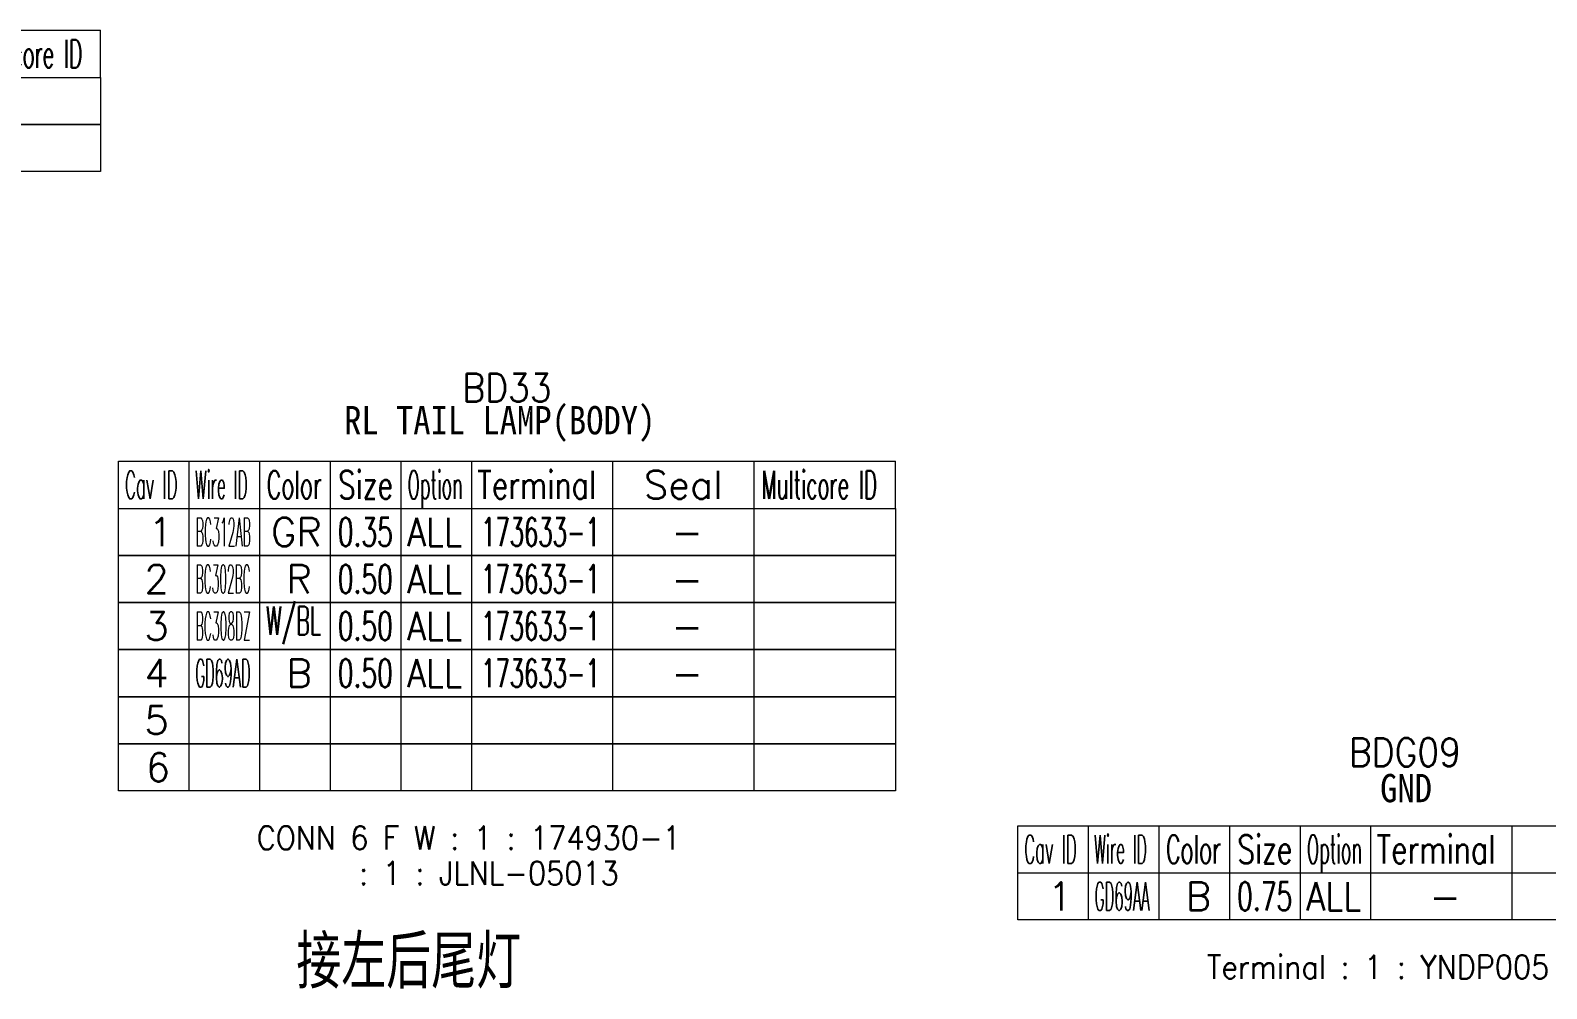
# Model space of a CAD drawing. Header units: inches. Extents: x 47316 to 59086, y 3141 to 11743.
# Drawn here: x 53417.6 to 53578.6, y 5930.5 to 6032.3 of the extents above; entities that cross this region are included whole.
import ezdxf

# ---------------------------------------------------------------- set-up
doc = ezdxf.new("R2010")
doc.units = ezdxf.units.IN
doc.header["$MEASUREMENT"] = 0
doc.styles.add('MtX_FangSong_GB2312', font='')
doc.styles.get("Standard").update_dxf_attribs({"font": ''})
doc.styles.get('MtX_FangSong_GB2312').set_extended_font_data('FangSong_GB2312')
doc.styles.get('Standard').set_extended_font_data('SimSun')

msp = doc.modelspace()

# ---------------------------------------------------------------- linework, layer by layer
at = {"color": 0, "linetype": 'Continuous', "lineweight": 15}
for p, q in [((53342.52, 6032.35), (53425.02, 6032.35)), ((53342.52, 6027.35), (53425.02, 6027.35)), ((53426.93, 5986.56), (53509.43, 5986.56)), ((53426.93, 5981.56), (53426.93, 5986.56)), ((53426.93, 5981.56), (53509.43, 5981.56)), ((53522.44, 5947.85), (53604.94, 5947.85)), ((53522.44, 5942.85), (53522.44, 5947.85)), ((53522.44, 5942.85), (53604.94, 5942.85))]:
    msp.add_line(p, q, dxfattribs=at)
at = {"color": 7, "linetype": 'Continuous', "lineweight": 15}
for p, q in [((53425.02, 6027.35), (53425.02, 6032.35)), ((53434.43, 5981.56), (53434.43, 5986.56)), ((53441.93, 5981.56), (53441.93, 5986.56)), ((53449.43, 5981.56), (53449.43, 5986.56)), ((53456.93, 5981.56), (53456.93, 5986.56)), ((53464.43, 5981.56), (53464.43, 5986.56)), ((53479.43, 5981.56), (53479.43, 5986.56)), ((53494.43, 5981.56), (53494.43, 5986.56)), ((53509.43, 5981.56), (53509.43, 5986.56)), ((53529.94, 5942.85), (53529.94, 5947.85)), ((53537.44, 5942.85), (53537.44, 5947.85)), ((53544.94, 5942.85), (53544.94, 5947.85)), ((53552.44, 5942.85), (53552.44, 5947.85)), ((53559.94, 5942.85), (53559.94, 5947.85)), ((53574.94, 5942.85), (53574.94, 5947.85))]:
    msp.add_line(p, q, dxfattribs=at)
at = {"color": 102, "linetype": 'Continuous', "lineweight": 15}
for p, q in [((53434.43, 5976.56), (53434.43, 5981.56)), ((53441.93, 5976.56), (53441.93, 5981.56)), ((53449.43, 5976.56), (53449.43, 5981.56)), ((53456.93, 5976.56), (53456.93, 5981.56)), ((53464.43, 5976.56), (53464.43, 5981.56)), ((53479.43, 5976.56), (53479.43, 5981.56)), ((53494.43, 5976.56), (53494.43, 5981.56)), ((53434.43, 5971.56), (53434.43, 5976.56)), ((53441.93, 5971.56), (53441.93, 5976.56)), ((53449.43, 5971.56), (53449.43, 5976.56)), ((53456.93, 5971.56), (53456.93, 5976.56)), ((53464.43, 5971.56), (53464.43, 5976.56)), ((53479.43, 5971.56), (53479.43, 5976.56)), ((53494.43, 5971.56), (53494.43, 5976.56)), ((53434.43, 5966.56), (53434.43, 5971.56)), ((53441.93, 5966.56), (53441.93, 5971.56)), ((53449.43, 5966.56), (53449.43, 5971.56)), ((53456.93, 5966.56), (53456.93, 5971.56)), ((53464.43, 5966.56), (53464.43, 5971.56)), ((53479.43, 5966.56), (53479.43, 5971.56)), ((53494.43, 5966.56), (53494.43, 5971.56)), ((53434.43, 5961.56), (53434.43, 5966.56)), ((53441.93, 5961.56), (53441.93, 5966.56)), ((53449.43, 5961.56), (53449.43, 5966.56)), ((53456.93, 5961.56), (53456.93, 5966.56)), ((53464.43, 5961.56), (53464.43, 5966.56)), ((53479.43, 5961.56), (53479.43, 5966.56)), ((53494.43, 5961.56), (53494.43, 5966.56)), ((53434.43, 5956.56), (53434.43, 5961.56)), ((53441.93, 5956.56), (53441.93, 5961.56)), ((53449.43, 5956.56), (53449.43, 5961.56)), ((53456.93, 5956.56), (53456.93, 5961.56)), ((53464.43, 5956.56), (53464.43, 5961.56)), ((53479.43, 5956.56), (53479.43, 5961.56)), ((53494.43, 5956.56), (53494.43, 5961.56)), ((53434.43, 5951.56), (53434.43, 5956.56)), ((53441.93, 5951.56), (53441.93, 5956.56)), ((53449.43, 5951.56), (53449.43, 5956.56)), ((53456.93, 5951.56), (53456.93, 5956.56)), ((53464.43, 5951.56), (53464.43, 5956.56)), ((53479.43, 5951.56), (53479.43, 5956.56)), ((53494.43, 5951.56), (53494.43, 5956.56)), ((53529.94, 5937.85), (53529.94, 5942.85)), ((53537.44, 5937.85), (53537.44, 5942.85)), ((53544.94, 5937.85), (53544.94, 5942.85)), ((53552.44, 5937.85), (53552.44, 5942.85)), ((53559.94, 5937.85), (53559.94, 5942.85)), ((53574.94, 5937.85), (53574.94, 5942.85))]:
    msp.add_line(p, q, dxfattribs=at)
at = {"color": 0, "linetype": 'Continuous', "lineweight": 15}
for points in [[(53342.52, 6022.35), (53342.52, 6027.35), (53425.02, 6027.35), (53425.02, 6022.35)], [(53342.52, 6017.35), (53342.52, 6022.35), (53425.02, 6022.35), (53425.02, 6017.35)], [(53426.93, 5976.56), (53426.93, 5981.56), (53509.43, 5981.56), (53509.43, 5976.56)], [(53426.93, 5971.56), (53426.93, 5976.56), (53509.43, 5976.56), (53509.43, 5971.56)], [(53426.93, 5966.56), (53426.93, 5971.56), (53509.43, 5971.56), (53509.43, 5966.56)], [(53426.93, 5961.56), (53426.93, 5966.56), (53509.43, 5966.56), (53509.43, 5961.56)], [(53426.93, 5956.56), (53426.93, 5961.56), (53509.43, 5961.56), (53509.43, 5956.56)], [(53426.93, 5951.56), (53426.93, 5956.56), (53509.43, 5956.56), (53509.43, 5951.56)], [(53522.44, 5937.85), (53522.44, 5942.85), (53604.94, 5942.85), (53604.94, 5937.85)]]:
    msp.add_lwpolyline(points, close=True, dxfattribs=at)

# ---------------------------------------------------------------- texts
at = {"color": 0, "style": 'MtX_FangSong_GB2312', "width": 0.7}
msp.add_text('接左后尾灯', height=5, dxfattribs=at).set_placement((53445.81, 5931.1))
at = {"color": 7, "linetype": 'Continuous', "lineweight": 15, "char_height": 3, "attachment_point": 1}
for s, insert, width in [('\\Fromans.shx;\\W0.5185185185;\\T1.0000000000;\\o\\lMulticore ID', (53410.81, 6031.35), 14), ('\\Fromans.shx;\\W0.4292452830;\\T1.0000000000;\\o\\lCav ID', (53427.62, 5985.56), 6.5), ('\\Fromans.shx;\\W0.4026548673;\\T1.0000000000;\\o\\lWire ID', (53435.05, 5985.56), 6.5), ('\\Fromans.shx;\\W0.5687500000;\\T1.0000000000;\\o\\lColor', (53442.68, 5985.56), 6.5), ('\\Fromans.shx;\\W0.7222222222;\\T1.0000000000;\\o\\lSize', (53450.24, 5985.56), 6.5), ('\\Fromans.shx;\\W0.4595959596;\\T1.0000000000;\\o\\lOption', (53457.63, 5985.56), 6.5), ('\\Fromans.shx;\\W0.7480916031;\\T1.0000000000;\\o\\lTerminal', (53465.04, 5985.56), 14), ('\\Fromans.shx;\\W1.0000000000;\\T1.0000000000;\\o\\lSeal', (53482.72, 5985.56), 9.2857), ('\\Fromans.shx;\\W0.5185185185;\\T1.0000000000;\\o\\lMulticore ID', (53495.23, 5985.56), 14), ('\\Fromans.shx;\\W1.0000000000;\\T1.0000000000;\\o\\l1', (53430.11, 5980.56), 2.8571), ('\\Fromans.shx;\\W1.0000000000;\\T1.0000000000;\\o\\l2', (53429.68, 5975.56), 2.8571), ('\\Fromans.shx;\\W1.0000000000;\\T1.0000000000;\\o\\l3', (53429.68, 5970.56), 2.8571), ('\\Fromans.shx;\\W1.0000000000;\\T1.0000000000;\\o\\l4', (53429.68, 5965.56), 2.8571), ('\\Fromans.shx;\\W1.0000000000;\\T1.0000000000;\\o\\l5', (53429.68, 5960.56), 2.8571), ('\\Fromans.shx;\\W1.0000000000;\\T1.0000000000;\\o\\l6', (53429.83, 5955.56), 2.8571), ('\\Fromans.shx;\\W0.4292452830;\\T1.0000000000;\\o\\lCav ID', (53523.12, 5946.85), 6.5), ('\\Fromans.shx;\\W0.4026548673;\\T1.0000000000;\\o\\lWire ID', (53530.55, 5946.85), 6.5), ('\\Fromans.shx;\\W0.5687500000;\\T1.0000000000;\\o\\lColor', (53538.18, 5946.85), 6.5), ('\\Fromans.shx;\\W0.7222222222;\\T1.0000000000;\\o\\lSize', (53545.75, 5946.85), 6.5), ('\\Fromans.shx;\\W0.4595959596;\\T1.0000000000;\\o\\lOption', (53553.14, 5946.85), 6.5), ('\\Fromans.shx;\\W0.7480916031;\\T1.0000000000;\\o\\lTerminal', (53560.55, 5946.85), 14), ('\\Fromans.shx;\\W1.0000000000;\\T1.0000000000;\\o\\l1', (53525.62, 5941.85), 2.8571)]:
    msp.add_mtext(s, dxfattribs=dict(at, insert=insert, width=width))
at = {"color": 6, "linetype": 'Continuous', "lineweight": 20, "char_height": 3, "attachment_point": 1}
for s, insert, width in [('\\Fromans.shx;\\W0.9000000000;\\T1.0000000000;\\o\\lBD33', (53463.43, 5995.88), 10.5429), ('\\f黑体|b0|i0|c1|p0;\\W0.9000000000;\\T1.0000000000;\\o\\lRL TAIL LAMP(BODY)', (53450.88, 5992.43), 34.9483), ('\\Fromans.shx;\\W0.9000000000;\\T1.0000000000;\\o\\lBDG09', (53557.58, 5957.16), 13.2429), ('\\f黑体|b0|i0|c1|p0;\\W0.9000000000;\\T1.0000000000;\\o\\lGND', (53560.91, 5953.35), 5.8247)]:
    msp.add_mtext(s, dxfattribs=dict(at, insert=insert, width=width))
at = {"color": 21, "linetype": 'Continuous', "lineweight": 15, "char_height": 3, "attachment_point": 1}
for s, insert, width in [('\\Fromans.shx;\\W0.3226950355;\\T1.0000000000;\\o\\lBC312AB', (53435.12, 5980.56), 6.5), ('\\Fromans.shx;\\W0.6500000000;\\T1.0000000000;\\o\\l0.35', (53450.21, 5980.56), 6.5), ('\\Fromans.shx;\\W0.5903614458;\\T1.0000000000;\\o\\l173633-1', (53465.44, 5980.56), 14), ('\\Fromans.shx;\\W0.3159722222;\\T1.0000000000;\\o\\lBC302BC', (53435.11, 5975.56), 6.5), ('\\Fromans.shx;\\W0.6500000000;\\T1.0000000000;\\o\\l0.50', (53450.21, 5975.56), 6.5), ('\\Fromans.shx;\\W0.5903614458;\\T1.0000000000;\\o\\l173633-1', (53465.44, 5975.56), 14), ('\\Fromans.shx;\\W0.3181818182;\\T1.0000000000;\\o\\lBC308DZ', (53435.12, 5970.56), 6.5), ('\\Fromans.shx;\\W0.6500000000;\\T1.0000000000;\\o\\l0.50', (53450.21, 5970.56), 6.5), ('\\Fromans.shx;\\W0.5903614458;\\T1.0000000000;\\o\\l173633-1', (53465.44, 5970.56), 14), ('\\Fromans.shx;\\W0.3760330579;\\T1.0000000000;\\o\\lGD69AD', (53435.1, 5965.56), 6.5), ('\\Fromans.shx;\\W0.6500000000;\\T1.0000000000;\\o\\l0.50', (53450.21, 5965.56), 6.5), ('\\Fromans.shx;\\W0.5903614458;\\T1.0000000000;\\o\\l173633-1', (53465.44, 5965.56), 14), ('\\Fromans.shx;\\W0.3855932203;\\T1.0000000000;\\o\\lGD69AA', (53530.6, 5941.85), 6.5), ('\\Fromans.shx;\\W0.6500000000;\\T1.0000000000;\\o\\l0.75', (53545.72, 5941.85), 6.5), ('\\Fromans.shx;\\W1.0000000000;\\T1.0000000000;\\o\\l-', (53566.15, 5941.85), 3.7143)]:
    msp.add_mtext(s, dxfattribs=dict(at, insert=insert, width=width))
at = {"color": 140, "linetype": 'Continuous', "lineweight": 15, "char_height": 3, "attachment_point": 1}
for s, insert, width in [('\\Fromans.shx;\\W1.0000000000;\\T1.0000000000;\\o\\lGR', (53443.11, 5980.56), 6), ('\\Fromans.shx;\\W0.8750000000;\\T1.0000000000;\\o\\lALL', (53457.56, 5980.56), 6.5), ('\\Fromans.shx;\\W1.0000000000;\\T1.0000000000;\\o\\l-', (53485.65, 5980.56), 3.7143), ('\\Fromans.shx;\\W1.0000000000;\\T1.0000000000;\\o\\lR', (53444.76, 5975.56), 3), ('\\Fromans.shx;\\W0.8750000000;\\T1.0000000000;\\o\\lALL', (53457.56, 5975.56), 6.5), ('\\Fromans.shx;\\W1.0000000000;\\T1.0000000000;\\o\\l-', (53485.65, 5975.56), 3.7143), ('\\Fromans.shx;\\W0.5416666667;\\T1.0000000000;\\o\\lW/BL', (53442.59, 5971.13), 6.5), ('\\Fromans.shx;\\W0.8750000000;\\T1.0000000000;\\o\\lALL', (53457.56, 5970.56), 6.5), ('\\Fromans.shx;\\W1.0000000000;\\T1.0000000000;\\o\\l-', (53485.65, 5970.56), 3.7143), ('\\Fromans.shx;\\W1.0000000000;\\T1.0000000000;\\o\\lB', (53444.76, 5965.56), 3), ('\\Fromans.shx;\\W0.8750000000;\\T1.0000000000;\\o\\lALL', (53457.56, 5965.56), 6.5), ('\\Fromans.shx;\\W1.0000000000;\\T1.0000000000;\\o\\l-', (53485.65, 5965.56), 3.7143), ('\\Fromans.shx;\\W1.0000000000;\\T1.0000000000;\\o\\lB', (53540.26, 5941.85), 3), ('\\Fromans.shx;\\W0.8750000000;\\T1.0000000000;\\o\\lALL', (53553.06, 5941.85), 6.5)]:
    msp.add_mtext(s, dxfattribs=dict(at, insert=insert, width=width))
at = {"color": 42, "linetype": 'Continuous', "lineweight": 15, "char_height": 2.5, "attachment_point": 1}
for s, insert, width in [('\\Fromans.shx;\\W0.9000000000;\\T1.0000000000;\\o\\lCONN 6 F W : 1 : 174930-1', (53441.61, 5947.81), 53.7857), ('\\Fromans.shx;\\W0.9000000000;\\T1.0000000000;\\o\\l : 1 : JLNL-05013', (53450.93, 5944.06), 34.5), ('\\Fromans.shx;\\W0.9000000000;\\T1.0000000000;\\o\\lTerminal : 1 : YNDP005', (53542.53, 5934.1), 42.5357)]:
    msp.add_mtext(s, dxfattribs=dict(at, insert=insert, width=width))

doc.saveas('drawing.dxf')
